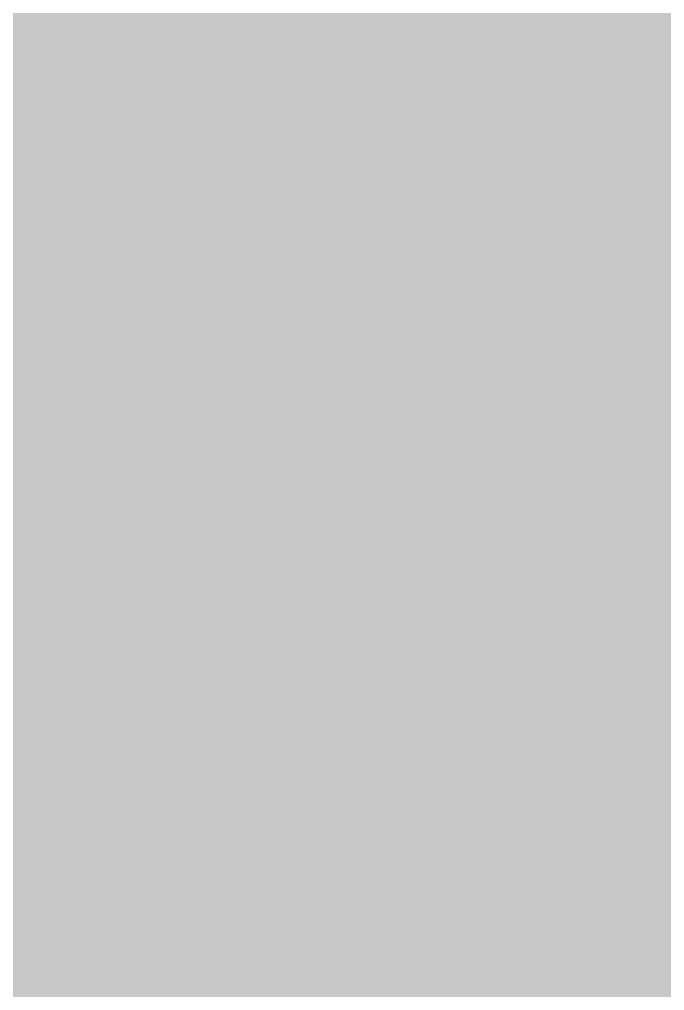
# Model space of a CAD drawing. Header units: inches. Extents: x 27328 to 120839, y -4075 to 4147.
# Drawn here: x 32129.66 to 32140.13, y 1072.06 to 1087.81 of the extents above; entities that cross this region are included whole.
import ezdxf

# ---------------------------------------------------------------- set-up
doc = ezdxf.new("R2010")
doc.units = ezdxf.units.IN
doc.header["$MEASUREMENT"] = 0
doc.layers.add('M-HVAC-DUCT', color=70, linetype='Continuous', lineweight=9)

msp = doc.modelspace()

# ---------------------------------------------------------------- hatches: boundary and pattern name
at = {"layer": 'M-HVAC-DUCT'}
h = msp.add_hatch(color=256, dxfattribs=at)
h.paths.add_polyline_path([(31903.407, 961.025), (32063.469, 1048.131), (32063.316, 1049.789), (32062.719, 1049.464), (32061.913, 1049.402), (32060.008, 1050.396), (32047.398, 1043.318), (32047.323, 1041.219), (32046.353, 1040.558), (32045.566, 1040.486), (32043.643, 1041.49), (32031.033, 1034.407), (32030.958, 1032.313), (32029.988, 1031.652), (32029.219, 1031.571), (32027.277, 1032.584), (32014.667, 1025.496), (32014.592, 1023.407), (32013.622, 1022.746), (32012.872, 1022.655), (32010.912, 1023.678), (31998.302, 1016.585), (31998.227, 1014.501), (31997.257, 1013.84), (31996.525, 1013.739), (31994.547, 1014.772), (31981.936, 1007.675), (31981.861, 1005.595), (31980.892, 1004.934), (31980.179, 1004.824), (31978.181, 1005.866), (31965.571, 998.764), (31965.496, 996.689), (31964.526, 996.028), (31963.832, 995.908), (31961.816, 996.96), (31949.205, 989.853), (31949.131, 987.783), (31948.161, 987.122), (31947.485, 986.992), (31945.451, 988.054), (31903.407, 965.174), (31903.407, 961.271)], flags=0)
h.paths.add_polyline_path([(32103.202, 1069.753), (32260.536, 1155.374), (32260.13, 1158.577), (32260.073, 1156.997), (32259.103, 1156.336), (32258.472, 1156.183), (32256.393, 1157.268), (32243.785, 1150.246), (32243.707, 1148.091), (32242.738, 1147.43), (32242.112, 1147.274), (32240.027, 1148.362), (32227.419, 1141.335), (32227.342, 1139.185), (32226.372, 1138.524), (32225.746, 1138.368), (32223.662, 1139.456), (32211.054, 1132.424), (32210.977, 1130.279), (32210.007, 1129.618), (32209.381, 1129.462), (32207.297, 1130.55), (32194.688, 1123.514), (32194.611, 1121.373), (32193.642, 1120.712), (32193.016, 1120.556), (32190.931, 1121.644), (32178.323, 1114.603), (32178.246, 1112.467), (32177.276, 1111.806), (32176.65, 1111.65), (32174.566, 1112.738), (32161.957, 1105.692), (32161.881, 1103.561), (32160.911, 1102.9), (32160.285, 1102.744), (32158.2, 1103.832), (32145.592, 1096.782), (32145.515, 1094.655), (32144.545, 1093.994), (32143.919, 1093.838), (32141.835, 1094.926), (32129.226, 1087.871), (32129.15, 1085.749), (32128.18, 1085.088), (32127.554, 1084.932), (32125.47, 1086.02), (32112.861, 1078.96), (32112.784, 1076.843), (32111.815, 1076.182), (32111.189, 1076.026), (32109.104, 1077.114), (32103.202, 1073.701), (32103.202, 1070.324)], flags=0)
h.paths.add_polyline_path([(32300.268, 1176.996), (32457.602, 1262.617), (32457.36, 1266.635), (32456.537, 1266.085), (32456.457, 1263.869), (32455.488, 1263.208), (32454.862, 1263.052), (32452.777, 1264.141), (32440.171, 1257.174), (32440.092, 1254.963), (32439.122, 1254.302), (32438.496, 1254.146), (32436.412, 1255.234), (32423.806, 1248.263), (32423.726, 1246.057), (32422.757, 1245.396), (32422.131, 1245.24), (32420.046, 1246.328), (32407.44, 1239.353), (32407.361, 1237.151), (32406.391, 1236.49), (32405.765, 1236.334), (32403.681, 1237.422), (32391.075, 1230.442), (32390.996, 1228.245), (32390.026, 1227.584), (32389.4, 1227.428), (32387.316, 1228.516), (32374.709, 1221.531), (32374.63, 1219.339), (32373.661, 1218.678), (32373.035, 1218.522), (32370.95, 1219.61), (32358.344, 1212.621), (32358.265, 1210.433), (32357.295, 1209.772), (32356.669, 1209.616), (32354.585, 1210.704), (32341.978, 1203.71), (32341.9, 1201.527), (32340.93, 1200.866), (32340.304, 1200.71), (32338.22, 1201.798), (32325.613, 1194.799), (32325.534, 1192.621), (32324.565, 1191.96), (32323.939, 1191.804), (32321.854, 1192.892), (32309.247, 1185.889), (32309.169, 1183.715), (32308.199, 1183.054), (32307.573, 1182.898), (32305.489, 1183.986), (32300.268, 1181), (32300.268, 1177.887)], flags=0)
h.paths.add_polyline_path([(32497.334, 1284.239), (32654.668, 1369.86), (32654.427, 1373.878), (32652.923, 1373.013), (32652.842, 1370.741), (32651.739, 1370.032), (32651.246, 1369.924), (32649.162, 1371.013), (32636.558, 1364.102), (32636.476, 1361.835), (32635.507, 1361.174), (32634.881, 1361.018), (32632.796, 1362.107), (32620.192, 1355.192), (32620.111, 1352.929), (32619.141, 1352.268), (32618.515, 1352.112), (32616.431, 1353.201), (32603.827, 1346.281), (32603.746, 1344.023), (32602.776, 1343.362), (32602.15, 1343.206), (32600.066, 1344.295), (32587.461, 1337.37), (32587.38, 1335.117), (32586.411, 1334.456), (32585.784, 1334.3), (32583.7, 1335.389), (32571.096, 1328.46), (32571.015, 1326.211), (32570.045, 1325.55), (32569.419, 1325.394), (32567.335, 1326.483), (32554.73, 1319.549), (32554.649, 1317.305), (32553.68, 1316.644), (32553.054, 1316.488), (32550.969, 1317.577), (32538.365, 1310.638), (32538.284, 1308.399), (32537.314, 1307.738), (32536.688, 1307.582), (32534.604, 1308.671), (32521.999, 1301.728), (32521.919, 1299.493), (32520.949, 1298.832), (32520.323, 1298.676), (32518.239, 1299.765), (32505.634, 1292.817), (32505.553, 1290.587), (32504.584, 1289.926), (32503.958, 1289.77), (32501.873, 1290.859), (32497.334, 1288.298), (32497.334, 1285.45)], flags=0)
h.paths.add_polyline_path([(32694.401, 1391.482), (32825.858, 1463.021), (32823.953, 1463.726), (32822.106, 1464.017), (32820.372, 1463.884), (32818.806, 1463.333), (32816.579, 1462.12), (32816.495, 1459.801), (32815.526, 1459.14), (32814.9, 1458.985), (32812.815, 1460.073), (32800.213, 1453.209), (32800.13, 1450.895), (32799.16, 1450.234), (32798.534, 1450.079), (32796.45, 1451.167), (32783.848, 1444.299), (32783.765, 1441.989), (32782.795, 1441.328), (32782.169, 1441.172), (32780.085, 1442.261), (32767.482, 1435.388), (32767.399, 1433.083), (32766.43, 1432.422), (32765.804, 1432.266), (32763.719, 1433.355), (32751.117, 1426.477), (32751.034, 1424.177), (32750.064, 1423.516), (32749.438, 1423.36), (32747.354, 1424.449), (32734.751, 1417.567), (32734.669, 1415.271), (32733.699, 1414.61), (32733.073, 1414.454), (32730.989, 1415.543), (32718.386, 1408.656), (32718.303, 1406.365), (32717.334, 1405.704), (32716.707, 1405.548), (32714.623, 1406.637), (32702.02, 1399.745), (32701.938, 1397.459), (32700.968, 1396.798), (32700.342, 1396.642), (32698.258, 1397.731), (32694.401, 1395.597), (32694.401, 1393.013)], flags=0)
h = msp.add_hatch(color=256, dxfattribs=at)
h.paths.add_polyline_path([(31903.407, 936.939), (32064.873, 1024.808), (32063.469, 1048.131), (31903.407, 960.951), (31903.407, 939.037)], flags=0)
h.paths.add_polyline_path([(32103.202, 1045.667), (32261.939, 1132.051), (32260.536, 1155.374), (32103.202, 1069.753), (32103.202, 1047.315)], flags=0)
h.paths.add_polyline_path([(32300.268, 1152.91), (32459.006, 1239.295), (32457.602, 1262.617), (32300.268, 1176.996), (32300.268, 1154.116)], flags=0)
h.paths.add_polyline_path([(32497.334, 1260.153), (32656.072, 1346.538), (32654.668, 1369.86), (32497.334, 1284.239), (32497.334, 1260.916)], flags=0)
h.paths.add_polyline_path([(32694.401, 1367.396), (32836.83, 1444.906), (32836.435, 1448.342), (32836.169, 1449.64), (32835.36, 1452.064), (32833.308, 1456.006), (32832.911, 1456.662), (32831.344, 1458.695), (32829.611, 1460.467), (32827.764, 1461.924), (32825.858, 1463.021), (32694.401, 1391.482), (32694.401, 1367.716)], flags=0)

doc.saveas('drawing.dxf')
